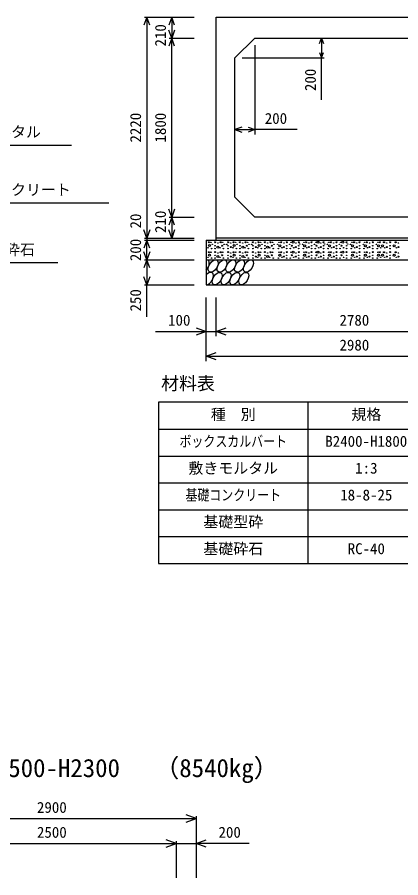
# Model space of a CAD drawing. Units: millimetres, scale not verified. Extents: x -100800 to 100800, y -35640 to 35640.
# Drawn here: x 71791 to 75645, y 9158 to 17810 of the extents above; entities that cross this region are included whole.
import ezdxf
from ezdxf.enums import TextEntityAlignment as Align

# ---------------------------------------------------------------- set-up
doc = ezdxf.new("R2010")
doc.units = ezdxf.units.MM
doc.header["$LTSCALE"] = 120
for name, color, linetype, lineweight in [('0-0_DIM', 7, 'Continuous', 25), ('0-2_HATCH', 6, 'Continuous', 25), ('0-3_HYO', 3, 'Continuous', 25), ('0-4_HYO2', 4, 'Continuous', 25), ('0-5_OUTLINE', 3, 'Continuous', 25), ('0-7_TXT', 7, 'Continuous', 25)]:
    doc.layers.add(name, color=color, linetype=linetype, lineweight=lineweight)
doc.styles.add('ＭＳ ゴシック', font='')
doc.styles.get('ＭＳ ゴシック').set_extended_font_data('MS Gothic')

msp = doc.modelspace()

# ---------------------------------------------------------------- linework, layer by layer
at = {"layer": '0-0_DIM'}
for p, q in [((73069, 17810.3), (73569.1, 17810.3)), ((73093, 17810.3), (73093, 15590.3)), ((73343, 17810.3), (73343, 17600.3)), ((73319, 17600.3), (73569.1, 17600.3)), ((73343, 15800.3), (73343, 17600.3)), ((74849.5, 17600.3), (74849.5, 17400.3)), ((74179.1, 17528.3), (74179.1, 16631.7)), ((74051.1, 17400.3), (74873.5, 17400.3)), ((74849.5, 16979.5), (74849.5, 17400.3)), ((73979.1, 16679.7), (74179.1, 16679.7)), ((74603.2, 16679.7), (74179.1, 16679.7)), ((71029, 16524.2), (72334.7, 16524.2)), ((70941.3, 15943.1), (72710.3, 15943.1)), ((73319, 15800.3), (73569.1, 15800.3)), ((73343, 15800.3), (73343, 15590.3)), ((73069, 15590.3), (73569.1, 15590.3)), ((73093, 15590.3), (73093, 15570.3)), ((73069, 15570.3), (73569.1, 15570.3)), ((73093, 15370.3), (73093, 15570.3)), ((71089.1, 15345.3), (72198, 15345.3)), ((73069, 15370.3), (73569.1, 15370.3)), ((73093, 15370.3), (73093, 15120.3)), ((73069, 15120.3), (73569.1, 15120.3)), ((73093, 14798.2), (73093, 15120.3)), ((73689.1, 14353.1), (73689.1, 14992.7)), ((73789.1, 14603.1), (73789.1, 14992.7)), ((73181.1, 14651.1), (73689.1, 14651.1)), ((73689.1, 14651.1), (73789.1, 14651.1)), ((73789.1, 14651.1), (76569.1, 14651.1)), ((73689.1, 14401.1), (76669.1, 14401.1)), ((70689.1, 9752.6), (73589.1, 9752.6)), ((73589.1, 9776.6), (73589.1, 9158)), ((73389.1, 9526.6), (73389.1, 9158)), ((74121.8, 9502.6), (73589.1, 9502.6))]:
    msp.add_line(p, q, dxfattribs=at)
for points in [[(73122.6, 17729.1), (73093, 17810.3), (73063.5, 17729.1)], [(73372.6, 17729.1), (73343, 17810.3), (73313.5, 17729.1)], [(73372.6, 17681.5), (73343, 17600.3), (73313.5, 17681.5)], [(73372.6, 17519.1), (73343, 17600.3), (73313.5, 17519.1)], [(74829.8, 17546.2), (74849.5, 17600.3), (74869.2, 17546.2)], [(74829.8, 17454.4), (74849.5, 17400.3), (74869.2, 17454.4)], [(74046.8, 16704.3), (73979.1, 16679.7), (74046.8, 16655)], [(74111.4, 16704.3), (74179.1, 16679.7), (74111.4, 16655)], [(73372.6, 15881.5), (73343, 15800.3), (73313.5, 15881.5)], [(73372.6, 15719.1), (73343, 15800.3), (73313.5, 15719.1)], [(73122.6, 15671.5), (73093, 15590.3), (73063.5, 15671.5)], [(73372.6, 15671.5), (73343, 15590.3), (73313.5, 15671.5)], [(73122.6, 15489.1), (73093, 15570.3), (73063.5, 15489.1)], [(73122.6, 15451.5), (73093, 15370.3), (73063.5, 15451.5)], [(73122.6, 15289.1), (73093, 15370.3), (73063.5, 15289.1)], [(73122.6, 15201.5), (73093, 15120.3), (73063.5, 15201.5)], [(73587.6, 14688), (73689.1, 14651.1), (73587.6, 14614.1)], [(73890.6, 14614.1), (73789.1, 14651.1), (73890.6, 14688)], [(73790.6, 14364.1), (73689.1, 14401.1), (73790.6, 14438)], [(73487.6, 9715.7), (73589.1, 9752.6), (73487.6, 9789.6)], [(73287.6, 9465.7), (73389.1, 9502.6), (73287.6, 9539.6)], [(73690.6, 9465.7), (73589.1, 9502.6), (73690.6, 9539.6)], [(70689.1, 9502.6), (70889.1, 9502.6), (73389.1, 9502.6), (73589.1, 9502.6)]]:
    msp.add_lwpolyline(points, dxfattribs=at)
at = {"layer": '0-2_HATCH'}
for centre, radius in [((73708.1, 15492.3), 2.5), ((73715.1, 15547.5), 5), ((73721.7, 15514.5), 10), ((73736.2, 15547.5), 2.5), ((73750.2, 15526.5), 2.5), ((73779.1, 15548.4), 5), ((73779.1, 15512.5), 2.5), ((73807.1, 15499.3), 10), ((73807.1, 15540.5), 2.5), ((73828.1, 15492.3), 2.5), ((73835.1, 15547.5), 5), ((73849.2, 15512.5), 5), ((73856.2, 15547.5), 2.5), ((73870.2, 15526.5), 2.5), ((73896.7, 15525.6), 2.5), ((73909.1, 15548.4), 5), ((73909.1, 15512.5), 2.5), ((73937.1, 15499.3), 5), ((73937.1, 15540.5), 2.5), ((73958.1, 15492.3), 2.5), ((73965.1, 15547.5), 5), ((73971.7, 15514.5), 10), ((73986.2, 15547.5), 2.5), ((74000.2, 15526.5), 2.5), ((74029.1, 15548.4), 5), ((74029.1, 15512.5), 2.5), ((74057.1, 15499.3), 10), ((74057.1, 15540.5), 2.5), ((74078.1, 15492.3), 2.5), ((74085.1, 15547.5), 5), ((74099.2, 15512.5), 5), ((74106.2, 15547.5), 2.5), ((74120.2, 15526.5), 2.5), ((74146.7, 15525.6), 2.5), ((74159.1, 15548.4), 5), ((74159.1, 15512.5), 2.5), ((74187.1, 15499.3), 5), ((74187.1, 15540.5), 2.5), ((74208.1, 15492.3), 2.5), ((74215.1, 15547.5), 5), ((74221.7, 15514.5), 10), ((74236.2, 15547.5), 2.5), ((74250.2, 15526.5), 2.5), ((74279.1, 15548.4), 5), ((74279.1, 15512.5), 2.5), ((74307.1, 15499.3), 10), ((74307.1, 15540.5), 2.5), ((74328.1, 15492.3), 2.5), ((74335.1, 15547.5), 5), ((74349.2, 15512.5), 5), ((74356.2, 15547.5), 2.5), ((74370.2, 15526.5), 2.5), ((74408, 15526.5), 2.5), ((74429, 15512.5), 10), ((74422, 15547.5), 2.5), ((74443.1, 15547.5), 5), ((74450.1, 15492.3), 2.5), ((74471.1, 15499.3), 5), ((74471.1, 15540.5), 2.5), ((74499.1, 15548.4), 5), ((74499.1, 15512.5), 2.5), ((74528, 15526.5), 2.5), ((74542, 15547.5), 2.5), ((74549, 15512.5), 5), ((74563.1, 15547.5), 10), ((74570.1, 15492.3), 2.5), ((74591.1, 15499.3), 5), ((74591.1, 15540.5), 2.5), ((74619.1, 15548.4), 5), ((74619.1, 15512.5), 2.5), ((74630.5, 15530.8), 2.5), ((74658, 15526.5), 2.5), ((74679, 15512.5), 10), ((74672, 15547.5), 2.5), ((74693.1, 15547.5), 5), ((74700.1, 15492.3), 2.5), ((74721.1, 15499.3), 5), ((74721.1, 15540.5), 2.5), ((74749.1, 15548.4), 5), ((74749.1, 15512.5), 2.5), ((74778, 15526.5), 2.5), ((74792, 15547.5), 2.5), ((74799, 15512.5), 5), ((74813.1, 15547.5), 10), ((74820.1, 15492.3), 2.5), ((74841.1, 15499.3), 5), ((74841.1, 15540.5), 2.5), ((74869.1, 15548.4), 5), ((74869.1, 15512.5), 2.5), ((74880.5, 15530.8), 2.5), ((74908, 15526.5), 2.5), ((74929, 15512.5), 10), ((74922, 15547.5), 2.5), ((74943.1, 15547.5), 5), ((74950.1, 15492.3), 2.5), ((74971.1, 15499.3), 5), ((74971.1, 15540.5), 2.5), ((74999.1, 15548.4), 5), ((74999.1, 15512.5), 2.5), ((75028, 15526.5), 2.5), ((75042, 15547.5), 2.5), ((75049, 15512.5), 5), ((75063.1, 15547.5), 10), ((75070.1, 15492.3), 2.5), ((75101, 15548.4), 5), ((75101, 15512.5), 2.5), ((75112.3, 15530.8), 2.5), ((75139.8, 15526.5), 2.5), ((75160.9, 15512.5), 10), ((75153.9, 15547.5), 2.5), ((75174.9, 15547.5), 5), ((75181.9, 15492.3), 2.5), ((75202.9, 15499.3), 5), ((75202.9, 15540.5), 2.5), ((75231, 15548.4), 5), ((75231, 15512.5), 2.5), ((75267.9, 15526.5), 2.5), ((75288.9, 15512.5), 10), ((75281.9, 15547.5), 2.5), ((75302.9, 15547.5), 5), ((75310, 15492.3), 2.5), ((75331, 15499.3), 5), ((75331, 15540.5), 2.5), ((75363.9, 15548.4), 5), ((75363.9, 15512.5), 2.5), ((75400.8, 15526.5), 2.5), ((75421.9, 15512.5), 10), ((75414.8, 15547.5), 2.5), ((75435.9, 15547.5), 5), ((75442.9, 15492.3), 2.5), ((75462.5, 15512.5), 10), ((75476.5, 15547.5), 5), ((75483.6, 15492.3), 2.5), ((75504.6, 15499.3), 5), ((75504.6, 15540.5), 2.5), ((75537.5, 15548.4), 5), ((75537.5, 15512.5), 2.5), ((75579.4, 15512.5), 10), ((75593.4, 15547.5), 5), ((75600.4, 15492.3), 2.5), ((75621.4, 15499.3), 5), ((75621.4, 15540.5), 2.5), ((73715.1, 15447.5), 5), ((73721.7, 15418.4), 10), ((73736.2, 15447.5), 2.5), ((73743.2, 15484.4), 2.5), ((73779.1, 15448.4), 5), ((73779.1, 15484.4), 2.5), ((73779.1, 15416.4), 2.5), ((73807.1, 15403.2), 10), ((73807.1, 15440.5), 2.5), ((73835.1, 15447.5), 5), ((73849.2, 15416.4), 5), ((73856.2, 15447.5), 2.5), ((73863.2, 15484.4), 2.5), ((73909.1, 15448.4), 5), ((73909.1, 15484.4), 2.5), ((73909.1, 15416.4), 2.5), ((73937.1, 15403.2), 5), ((73937.1, 15440.5), 2.5), ((73965.1, 15447.5), 5), ((73971.7, 15418.4), 10), ((73986.2, 15447.5), 2.5), ((73993.2, 15484.4), 2.5), ((74029.1, 15448.4), 5), ((74029.1, 15484.4), 2.5), ((74029.1, 15416.4), 2.5), ((74057.1, 15403.2), 10), ((74057.1, 15440.5), 2.5), ((74085.1, 15447.5), 5), ((74099.2, 15416.4), 5), ((74106.2, 15447.5), 2.5), ((74113.2, 15484.4), 2.5), ((74159.1, 15448.4), 5), ((74159.1, 15484.4), 2.5), ((74159.1, 15416.4), 2.5), ((74187.1, 15403.2), 5), ((74187.1, 15440.5), 2.5), ((74215.1, 15447.5), 5), ((74221.7, 15418.4), 10), ((74236.2, 15447.5), 2.5), ((74243.2, 15484.4), 2.5), ((74279.1, 15448.4), 5), ((74279.1, 15484.4), 2.5), ((74279.1, 15416.4), 2.5), ((74307.1, 15403.2), 10), ((74307.1, 15440.5), 2.5), ((74335.1, 15447.5), 5), ((74349.2, 15416.4), 5), ((74356.2, 15447.5), 2.5), ((74363.2, 15484.4), 2.5), ((74415, 15484.4), 2.5), ((74429, 15416.4), 10), ((74422, 15447.5), 2.5), ((74443.1, 15447.5), 5), ((74471.1, 15403.2), 5), ((74471.1, 15440.5), 2.5), ((74499.1, 15448.4), 5), ((74499.1, 15484.4), 2.5), ((74499.1, 15416.4), 2.5), ((74535, 15484.4), 2.5), ((74542, 15447.5), 2.5), ((74549, 15416.4), 5), ((74563.1, 15447.5), 10), ((74591.1, 15403.2), 5), ((74591.1, 15440.5), 2.5), ((74619.1, 15448.4), 5), ((74619.1, 15484.4), 2.5), ((74619.1, 15416.4), 2.5), ((74665, 15484.4), 2.5), ((74679, 15416.4), 10), ((74672, 15447.5), 2.5), ((74693.1, 15447.5), 5), ((74721.1, 15403.2), 5), ((74721.1, 15440.5), 2.5), ((74749.1, 15448.4), 5), ((74749.1, 15484.4), 2.5), ((74749.1, 15416.4), 2.5), ((74785, 15484.4), 2.5), ((74792, 15447.5), 2.5), ((74799, 15416.4), 5), ((74813.1, 15447.5), 10), ((74841.1, 15403.2), 5), ((74841.1, 15440.5), 2.5), ((74869.1, 15448.4), 5), ((74869.1, 15484.4), 2.5), ((74869.1, 15416.4), 2.5), ((74915, 15484.4), 2.5), ((74929, 15416.4), 10), ((74922, 15447.5), 2.5), ((74943.1, 15447.5), 5), ((74971.1, 15403.2), 5), ((74971.1, 15440.5), 2.5), ((74999.1, 15448.4), 5), ((74999.1, 15484.4), 2.5), ((74999.1, 15416.4), 2.5), ((75035, 15484.4), 2.5), ((75042, 15447.5), 2.5), ((75049, 15416.4), 5), ((75063.1, 15447.5), 10), ((75101, 15448.4), 5), ((75101, 15484.4), 2.5), ((75101, 15416.4), 2.5), ((75146.8, 15484.4), 2.5), ((75160.9, 15416.4), 10), ((75153.9, 15447.5), 2.5), ((75174.9, 15447.5), 5), ((75202.9, 15403.2), 5), ((75202.9, 15440.5), 2.5), ((75231, 15448.4), 5), ((75231, 15484.4), 2.5), ((75231, 15416.4), 2.5), ((75274.9, 15484.4), 2.5), ((75288.9, 15416.4), 10), ((75281.9, 15447.5), 2.5), ((75302.9, 15447.5), 5), ((75331, 15403.2), 5), ((75331, 15440.5), 2.5), ((75363.9, 15448.4), 5), ((75363.9, 15484.4), 2.5), ((75363.9, 15416.4), 2.5), ((75407.8, 15484.4), 2.5), ((75421.9, 15416.4), 10), ((75414.8, 15447.5), 2.5), ((75435.9, 15447.5), 5), ((75462.5, 15416.4), 10), ((75476.5, 15447.5), 5), ((75504.6, 15403.2), 5), ((75504.6, 15440.5), 2.5), ((75537.5, 15448.4), 5), ((75537.5, 15484.4), 2.5), ((75537.5, 15416.4), 2.5), ((75579.4, 15416.4), 10), ((75593.4, 15447.5), 5), ((75621.4, 15403.2), 5), ((75621.4, 15440.5), 2.5), ((73708.1, 15396.2), 2.5), ((73743.2, 15388.4), 2.5), ((73779.1, 15388.4), 2.5), ((73828.1, 15396.2), 2.5), ((73863.2, 15388.4), 2.5), ((73909.1, 15388.4), 2.5), ((73958.1, 15396.2), 2.5), ((73993.2, 15388.4), 2.5), ((74029.1, 15388.4), 2.5), ((74078.1, 15396.2), 2.5), ((74113.2, 15388.4), 2.5), ((74159.1, 15388.4), 2.5), ((74208.1, 15396.2), 2.5), ((74243.2, 15388.4), 2.5), ((74279.1, 15388.4), 2.5), ((74328.1, 15396.2), 2.5), ((74363.2, 15388.4), 2.5), ((74415, 15388.4), 2.5), ((74450.1, 15396.2), 2.5), ((74499.1, 15388.4), 2.5), ((74535, 15388.4), 2.5), ((74570.1, 15396.2), 2.5), ((74619.1, 15388.4), 2.5), ((74665, 15388.4), 2.5), ((74700.1, 15396.2), 2.5), ((74749.1, 15388.4), 2.5), ((74785, 15388.4), 2.5), ((74820.1, 15396.2), 2.5), ((74869.1, 15388.4), 2.5), ((74915, 15388.4), 2.5), ((74950.1, 15396.2), 2.5), ((74999.1, 15388.4), 2.5), ((75035, 15388.4), 2.5), ((75070.1, 15396.2), 2.5), ((75101, 15388.4), 2.5), ((75146.8, 15388.4), 2.5), ((75181.9, 15396.2), 2.5), ((75231, 15388.4), 2.5), ((75274.9, 15388.4), 2.5), ((75310, 15396.2), 2.5), ((75363.9, 15388.4), 2.5), ((75407.8, 15388.4), 2.5), ((75442.9, 15396.2), 2.5), ((75483.6, 15396.2), 2.5), ((75537.5, 15388.4), 2.5), ((75600.4, 15396.2), 2.5)]:
    msp.add_circle(centre, radius, dxfattribs=at)
for centre, start_param, end_param in [((73670.8, 15307.8), 4.335544, 6.724593), ((73712.3, 15182.8), 3.496422, 7.58605)]:
    msp.add_ellipse(centre, major_axis=(36.4, 58.9), ratio=0.5792, start_param=start_param, end_param=end_param, dxfattribs=at)
for centre in [(73759.5, 15307.8), (73848.2, 15307.8), (73936.9, 15307.8), (74025.6, 15307.8), (74114.3, 15307.8), (73801, 15182.8), (73889.7, 15182.8), (73978.4, 15182.8), (74067.1, 15182.8)]:
    msp.add_ellipse(centre, major_axis=(36.4, 58.9), ratio=0.5792, dxfattribs=at)
at = {"layer": '0-3_HYO'}
for p, q in [((74711.6, 13938.6), (74711.6, 12318.6)), ((73211.6, 13668.6), (77146.6, 13668.6))]:
    msp.add_line(p, q, dxfattribs=at)
msp.add_lwpolyline([(73211.6, 12318.6), (77146.6, 12318.6), (77146.6, 13938.6), (73211.6, 13938.6)], close=True, dxfattribs=at)
at = {"layer": '0-4_HYO2'}
for p, q in [((73211.6, 13398.6), (77146.6, 13398.6)), ((73211.6, 13128.6), (77146.6, 13128.6)), ((73211.6, 12858.6), (77146.6, 12858.6)), ((73211.6, 12588.6), (77146.6, 12588.6))]:
    msp.add_line(p, q, dxfattribs=at)
at = {"layer": '0-5_OUTLINE'}
for p, q in [((73789.1, 15570.3), (73789.1, 17810.3)), ((74179.1, 17600.3), (73979.1, 17400.3)), ((74179.1, 17600.3), (76179.1, 17600.3)), ((73979.1, 16000.3), (73979.1, 17400.3)), ((74179.1, 15800.3), (73979.1, 16000.3)), ((76179.1, 15800.3), (74179.1, 15800.3)), ((76569.1, 15590.3), (73789.1, 15590.3)), ((73689.1, 15570.3), (73689.1, 15120.3)), ((73689.1, 15570.3), (76669.1, 15570.3)), ((73689.1, 15370.3), (76669.1, 15370.3)), ((73689.1, 15120.3), (76669.1, 15120.3))]:
    msp.add_line(p, q, dxfattribs=at)
msp.add_lwpolyline([(73789.1, 17810.3), (76569.1, 17810.3), (76569.1, 15570.3)], dxfattribs=at)

# ---------------------------------------------------------------- texts
at = {"layer": '0-0_DIM', "style": 'ＭＳ ゴシック'}
for s, p in [('210', (73318, 17515.6)), ('200', (74824.5, 17068)), ('2220', (73068, 16550.3)), ('1800', (73318, 16550.3)), ('210', (73318, 15641.1)), ('20', (73068, 15686.2)), ('200', (73068, 15357.8)), ('250', (73068, 14851.5))]:
    msp.add_text(s, height=110, rotation=90, dxfattribs=at).set_placement(p, align=Align.BOTTOM_LEFT)
for s, p in [('200', (74278.3, 16704.7)), ('敷きモルタル', (71128.6, 16569.2)), ('基礎コンクリート', (71128.6, 15988)), ('基礎砕石', (71368.3, 15386.5)), ('100', (73306.7, 14676.1)), ('2780', (75029.1, 14676.1)), ('2980', (75029.1, 14426.1)), ('2900', (71989.1, 9777.6)), ('2500', (71989.1, 9527.6)), ('200', (73813.4, 9527.6))]:
    msp.add_text(s, height=110, dxfattribs=at).set_placement(p, align=Align.BOTTOM_LEFT)
at = {"layer": '0-7_TXT', "style": 'ＭＳ ゴシック'}
for s, height, p in [('材料表', 132, (73236.6, 14023.6)), ('種\u3000別', 110, (73736.6, 13728.6)), ('規格', 110, (75149.1, 13728.6)), ('B2400-H1800', 110, (74886.6, 13458.6)), ('敷きモルタル', 110, (73511.6, 13188.6)), ('1:3', 110, (75186.6, 13188.6)), ('18-8-25', 110, (75036.6, 12918.6)), ('基礎型砕', 110, (73661.6, 12648.6)), ('基礎砕石', 110, (73661.6, 12378.6)), ('RC-40', 110, (75111.6, 12378.6)), ('（8540kg）', 183.3, (73169.3, 10115.3)), ('B2500-H2300', 183.3, (71451.6, 10115.3))]:
    msp.add_text(s, height=height, dxfattribs=at).set_placement(p, align=Align.BOTTOM_LEFT)
at = {"layer": '0-7_TXT', "style": 'ＭＳ ゴシック', "width": 0.8}
for s, p in [('ボックスカルバート', (73421.6, 13458.6)), ('基礎コンクリート', (73481.6, 12918.6))]:
    msp.add_text(s, height=110, dxfattribs=at).set_placement(p, align=Align.BOTTOM_LEFT)

doc.saveas('drawing.dxf')
